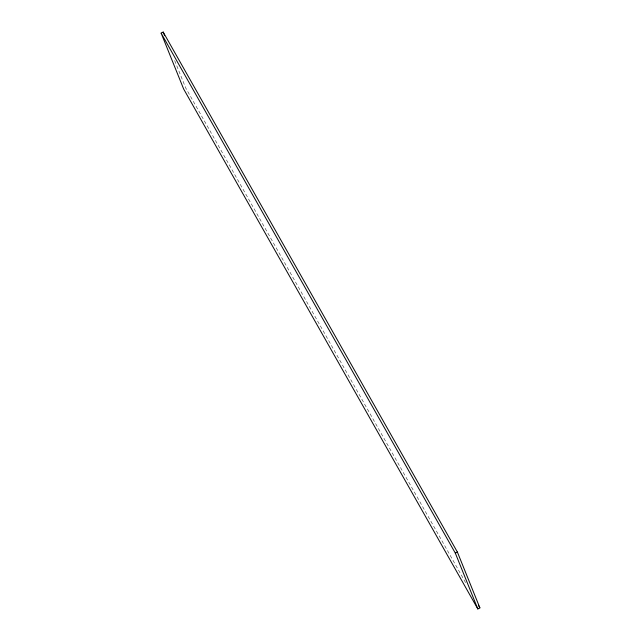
<?xml version="1.0" encoding="UTF-8"?>
<svg xmlns="http://www.w3.org/2000/svg" width="641" height="641" viewBox="0 0 641 641"><rect width="100%" height="100%" fill="white"/><g stroke="black" fill="none" stroke-linecap="round" stroke-linejoin="round"><path stroke-width="0.48" stroke-dasharray="3.21 2.4" d="M465.59 582.621L185.69 87.897L174.248 59.517"/><path stroke-width="0.96" d="M161.115 33.124L163.175 32.05L457.37 552.037L479.885 607.876L477.825 608.95L183.63 88.963L161.115 33.124L455.31 553.103L477.825 608.95M455.31 553.103L457.37 552.037M478.402 605.264L479.885 607.876M163.175 32.05L164.649 35.712"/></g></svg>
